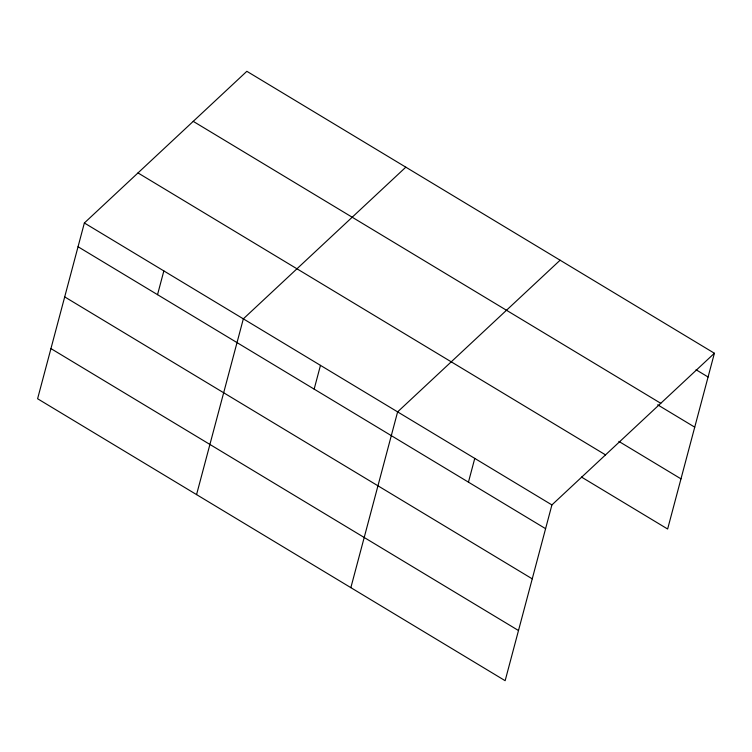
<?xml version="1.0" encoding="UTF-8"?>
<svg xmlns="http://www.w3.org/2000/svg" width="752" height="752" viewBox="0 0 752 752"><rect width="100%" height="100%" fill="white"/><g stroke="black" fill="none" stroke-linecap="round" stroke-linejoin="round"><path stroke-width="1.13" d="M84.365 222.987L37.6 398.748L505.147 680.692L551.912 504.921L714.4 353.252L246.853 71.308L84.365 222.987L551.912 504.921M157.535 294.671L163.851 270.917M196.563 494.609L243.338 318.848L405.817 167.17M314.157 389.113L320.474 365.359M350.855 587.65L397.62 411.88L560.108 260.211M468.449 482.154L474.766 458.4M714.4 353.252L667.635 529.013L581.475 477.059M696.061 369.758L708.083 377.006M193.236 121.363L660.782 403.307M657.662 404.811L694.735 427.164M618.858 441.396L680.983 478.855M137.992 172.932L605.539 454.875M78.048 246.741L545.595 528.675M64.7 296.899L532.247 578.843M50.948 348.59L518.495 630.524"/></g></svg>
